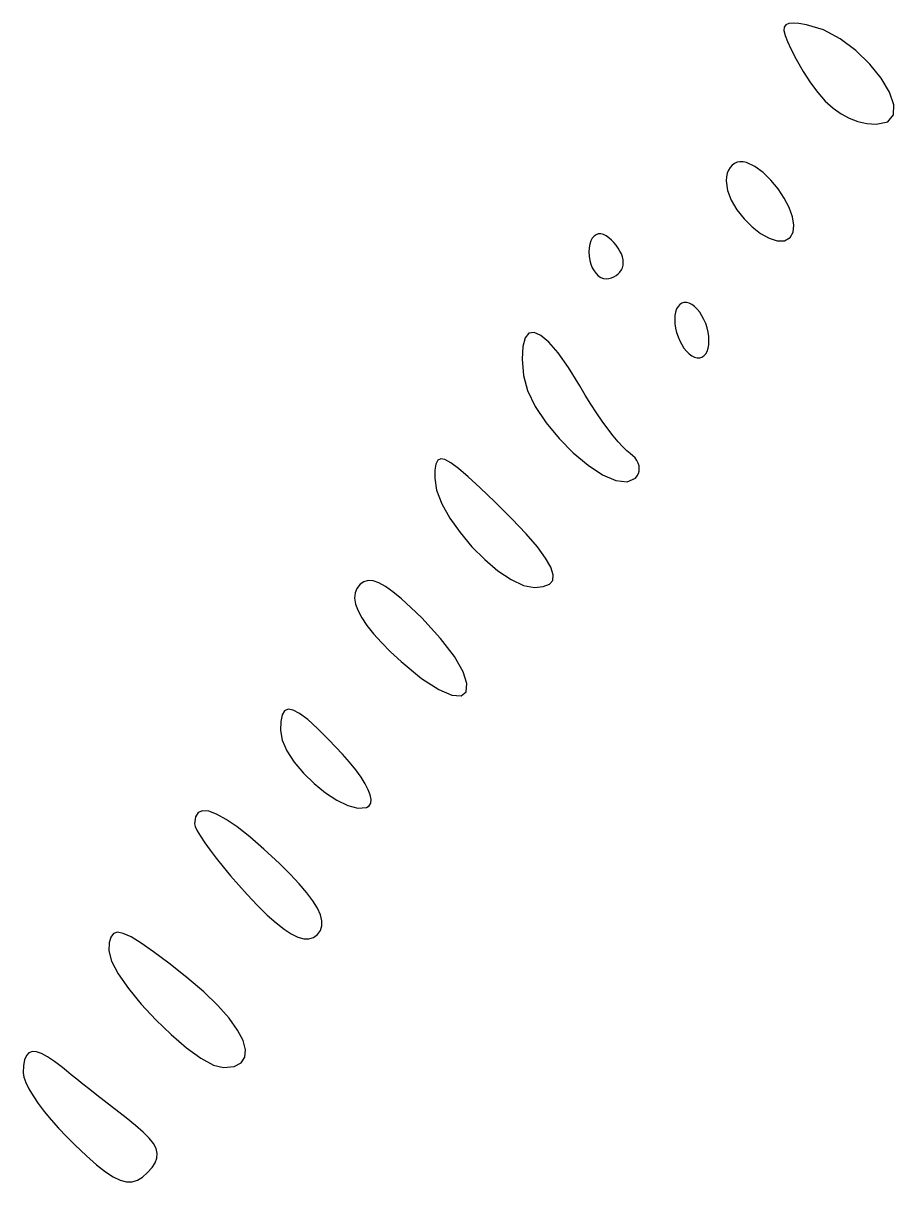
# Model space of a CAD drawing. Header units: millimetres. Extents: x 0 to 1242, y -2208 to 0.
# Drawn here: x 594 to 644.8, y -1812.7 to -1745.1 of the extents above; entities that cross this region are included whole.
import ezdxf

# ---------------------------------------------------------------- set-up
doc = ezdxf.new("R2010")
doc.units = ezdxf.units.MM
doc.layers.get('0').update_dxf_attribs({"linetype": 'CONTINUOUS'})

msp = doc.modelspace()

# ---------------------------------------------------------------- linework, layer by layer
for p, q in [((638.3825, -1745.327375), (638.371736, -1745.531272)), ((638.371736, -1745.531272), (638.438708, -1745.811921)), ((638.473304, -1745.192568), (638.3825, -1745.327375)), ((638.646452, -1745.119189), (638.473304, -1745.192568)), ((638.904248, -1745.099576), (638.646452, -1745.119189)), ((639.248996, -1745.126067), (638.904248, -1745.099576)), ((639.683, -1745.191), (639.248996, -1745.126067)), ((640.67443, -1745.490014), (639.683, -1745.191)), ((641.6484, -1746.011592), (640.67443, -1745.490014)), ((638.438708, -1745.811921), (638.581112, -1746.176984)), ((638.581112, -1746.176984), (638.796644, -1746.634123)), ((642.56273, -1746.695638), (641.6484, -1746.011592)), ((638.796644, -1746.634123), (639.083, -1747.191)), ((643.37524, -1747.482056), (642.56273, -1746.695638)), ((639.083, -1747.191), (639.495421, -1747.926224)), ((639.083, -1747.191), (639.083, -1747.191)), ((644.04375, -1748.31075), (643.37524, -1747.482056)), ((639.495421, -1747.926224), (639.914928, -1748.578312)), ((644.52608, -1749.121624), (644.04375, -1748.31075)), ((639.914928, -1748.578312), (640.343387, -1749.148788)), ((640.343387, -1749.148788), (640.782664, -1749.639176)), ((640.782664, -1749.639176), (641.234625, -1750.051)), ((644.78005, -1749.854582), (644.52608, -1749.121624)), ((641.234625, -1750.051), (641.701136, -1750.385784)), ((641.701136, -1750.385784), (642.184063, -1750.645052)), ((644.43419, -1750.846366), (644.76348, -1750.449528)), ((644.76348, -1750.449528), (644.78005, -1749.854582)), ((642.184063, -1750.645052), (642.685272, -1750.830328)), ((642.685272, -1750.830328), (643.206629, -1750.943136)), ((643.206629, -1750.943136), (643.75, -1750.985)), ((643.75, -1750.985), (644.43419, -1750.846366)), ((635.132003, -1753.668365), (635.060312, -1753.85384)), ((635.228096, -1753.50896), (635.132003, -1753.668365)), ((635.346125, -1753.377875), (635.228096, -1753.50896)), ((635.483624, -1753.27736), (635.346125, -1753.377875)), ((635.638127, -1753.209665), (635.483624, -1753.27736)), ((635.807168, -1753.17704), (635.638127, -1753.209665)), ((635.988281, -1753.181735), (635.807168, -1753.17704)), ((636.179, -1753.226), (635.988281, -1753.181735)), ((636.67269, -1753.458951), (636.179, -1753.226)), ((637.1566, -1753.810648), (636.67269, -1753.458951)), ((637.61459, -1754.253557), (637.1566, -1753.810648)), ((635.015489, -1754.063135), (635, -1754.294)), ((635, -1754.294), (635.078988, -1754.847318)), ((635, -1754.294), (635, -1754.294)), ((635.060312, -1753.85384), (635.015489, -1754.063135)), ((638.03052, -1754.760144), (637.61459, -1754.253557)), ((635.078988, -1754.847318), (635.297464, -1755.416344)), ((638.38825, -1755.302875), (638.03052, -1754.760144)), ((635.297464, -1755.416344), (635.627696, -1755.976586)), ((638.67164, -1755.854216), (638.38825, -1755.302875)), ((638.86455, -1756.386633), (638.67164, -1755.854216)), ((635.627696, -1755.976586), (636.041952, -1756.503552)), ((636.041952, -1756.503552), (636.5125, -1756.97275)), ((638.95084, -1756.872592), (638.86455, -1756.386633)), ((636.5125, -1756.97275), (637.011608, -1757.359688)), ((638.91437, -1757.284559), (638.95084, -1756.872592)), ((627.11205, -1757.795547), (627.0512, -1757.981408)), ((627.1936, -1757.641624), (627.11205, -1757.795547)), ((627.29375, -1757.521625), (627.1936, -1757.641624)), ((627.4104, -1757.437536), (627.29375, -1757.521625)), ((627.54145, -1757.391343), (627.4104, -1757.437536)), ((627.6848, -1757.385032), (627.54145, -1757.391343)), ((627.83835, -1757.420589), (627.6848, -1757.385032)), ((628, -1757.5), (627.83835, -1757.420589)), ((628.16165, -1757.612286), (628, -1757.5)), ((628.3152, -1757.742968), (628.16165, -1757.612286)), ((628.45855, -1757.888782), (628.3152, -1757.742968)), ((628.5896, -1758.046464), (628.45855, -1757.888782)), ((637.011608, -1757.359688), (637.511544, -1757.639874)), ((637.511544, -1757.639874), (637.984576, -1757.788816)), ((637.984576, -1757.788816), (638.402972, -1757.782022)), ((638.402972, -1757.782022), (638.739, -1757.595)), ((638.739, -1757.595), (638.91437, -1757.284559)), ((627.01315, -1758.197221), (627, -1758.441)), ((627, -1758.441), (627.01315, -1758.692903)), ((627, -1758.441), (627, -1758.441)), ((627.0512, -1757.981408), (627.01315, -1758.197221)), ((628.70625, -1758.21275), (628.5896, -1758.046464)), ((628.8064, -1758.384376), (628.70625, -1758.21275)), ((628.88795, -1758.558078), (628.8064, -1758.384376)), ((628.9488, -1758.730592), (628.88795, -1758.558078)), ((627.01315, -1758.692903), (627.0512, -1758.932224)), ((627.0512, -1758.932224), (627.11205, -1759.155681)), ((627.11205, -1759.155681), (627.1936, -1759.359992)), ((628.98685, -1758.898654), (628.9488, -1758.730592)), ((628.9488, -1759.355776), (628.98685, -1759.211222)), ((629, -1759.059), (628.98685, -1758.898654)), ((628.98685, -1759.211222), (629, -1759.059)), ((627.1936, -1759.359992), (627.29375, -1759.541875)), ((627.29375, -1759.541875), (627.4104, -1759.698048)), ((627.4104, -1759.698048), (627.54145, -1759.825229)), ((627.54145, -1759.825229), (627.6848, -1759.920136)), ((627.6848, -1759.920136), (627.83835, -1759.979487)), ((628.3152, -1759.951864), (628.45855, -1759.894646)), ((628.45855, -1759.894646), (628.5896, -1759.817952)), ((628.5896, -1759.817952), (628.70625, -1759.72375)), ((628.70625, -1759.72375), (628.8064, -1759.614008)), ((628.8064, -1759.614008), (628.88795, -1759.490694)), ((628.88795, -1759.490694), (628.9488, -1759.355776)), ((627.83835, -1759.979487), (628, -1760)), ((628, -1760), (628.16165, -1759.987638)), ((628.16165, -1759.987638), (628.3152, -1759.951864)), ((632.0512, -1761.940832), (632.01315, -1762.147649)), ((632.11205, -1761.763403), (632.0512, -1761.940832)), ((632.1936, -1761.617216), (632.11205, -1761.763403)), ((632.29375, -1761.504125), (632.1936, -1761.617216)), ((632.4104, -1761.425984), (632.29375, -1761.504125)), ((632.54145, -1761.384647), (632.4104, -1761.425984)), ((632.6848, -1761.381968), (632.54145, -1761.384647)), ((632.83835, -1761.419801), (632.6848, -1761.381968)), ((633, -1761.5), (632.83835, -1761.419801)), ((633.16165, -1761.619649), (633, -1761.5)), ((633.3152, -1761.771632), (633.16165, -1761.619649)), ((633.45855, -1761.951503), (633.3152, -1761.771632)), ((633.5896, -1762.154816), (633.45855, -1761.951503)), ((632.01315, -1762.147649), (632, -1762.382)), ((632, -1762.382), (632.01315, -1762.632599)), ((632, -1762.382), (632, -1762.382)), ((633.70625, -1762.377125), (633.5896, -1762.154816)), ((633.8064, -1762.613984), (633.70625, -1762.377125)), ((633.88795, -1762.860947), (633.8064, -1762.613984)), ((623.491808, -1763.17524), (623.269149, -1763.451085)), ((623.801875, -1763.126375), (623.491808, -1763.17524)), ((624.193512, -1763.30344), (623.801875, -1763.126375)), ((624.660881, -1763.705385), (624.193512, -1763.30344)), ((632.01315, -1762.632599), (632.0512, -1762.886432)), ((632.0512, -1762.886432), (632.11205, -1763.139053)), ((632.11205, -1763.139053), (632.1936, -1763.386016)), ((633.9488, -1763.113568), (633.88795, -1762.860947)), ((633.98685, -1763.367401), (633.9488, -1763.113568)), ((623.139736, -1763.95496), (623.109407, -1764.687915)), ((623.269149, -1763.451085), (623.139736, -1763.95496)), ((625.198144, -1764.33116), (624.660881, -1763.705385)), ((632.1936, -1763.386016), (632.29375, -1763.622875)), ((632.29375, -1763.622875), (632.4104, -1763.845184)), ((632.4104, -1763.845184), (632.54145, -1764.048497)), ((633.9488, -1764.059168), (633.98685, -1763.852351)), ((634, -1763.618), (633.98685, -1763.367401)), ((633.98685, -1763.852351), (634, -1763.618)), ((625.799463, -1765.179715), (625.198144, -1764.33116)), ((632.54145, -1764.048497), (632.6848, -1764.228368)), ((632.6848, -1764.228368), (632.83835, -1764.380351)), ((632.83835, -1764.380351), (633, -1764.5)), ((633, -1764.5), (633.16165, -1764.580199)), ((633.16165, -1764.580199), (633.3152, -1764.618032)), ((633.3152, -1764.618032), (633.45855, -1764.615353)), ((633.45855, -1764.615353), (633.5896, -1764.574016)), ((633.5896, -1764.574016), (633.70625, -1764.495875)), ((633.70625, -1764.495875), (633.8064, -1764.382784)), ((633.8064, -1764.382784), (633.88795, -1764.236597)), ((633.88795, -1764.236597), (633.9488, -1764.059168)), ((623.109407, -1764.687915), (623.184, -1765.651)), ((626.459, -1766.25), (625.799463, -1765.179715)), ((623.184, -1765.651), (623.412056, -1766.525217)), ((623.184, -1765.651), (623.184, -1765.651)), ((623.412056, -1766.525217), (623.865448, -1767.458216)), ((626.778404, -1766.784388), (626.459, -1766.25)), ((627.108512, -1767.309824), (626.778404, -1766.784388)), ((627.443168, -1767.818016), (627.108512, -1767.309824)), ((623.865448, -1767.458216), (624.495012, -1768.404919)), ((627.776216, -1768.300672), (627.443168, -1767.818016)), ((624.495012, -1768.404919), (625.251584, -1769.320248)), ((628.1015, -1768.7495), (627.776216, -1768.300672)), ((625.251584, -1769.320248), (626.086, -1770.159125)), ((628.412864, -1769.156208), (628.1015, -1768.7495)), ((628.704152, -1769.512504), (628.412864, -1769.156208)), ((628.969208, -1769.810096), (628.704152, -1769.512504)), ((629.201876, -1770.040692), (628.969208, -1769.810096)), ((629.396, -1770.196), (629.201876, -1770.040692)), ((618.177471, -1770.585028), (618.070144, -1770.808352)), ((618.350432, -1770.493536), (618.177471, -1770.585028)), ((618.602125, -1770.539), (618.350432, -1770.493536)), ((618.945648, -1770.726544), (618.602125, -1770.539)), ((619.394099, -1771.061292), (618.945648, -1770.726544)), ((626.086, -1770.159125), (626.949096, -1770.876472)), ((629.555312, -1770.317988), (629.396, -1770.196)), ((629.687816, -1770.452744), (629.555312, -1770.317988)), ((629.792864, -1770.597256), (629.687816, -1770.452744)), ((629.869808, -1770.748512), (629.792864, -1770.597256)), ((618.015353, -1771.158384), (618, -1771.63)), ((618.070144, -1770.808352), (618.015353, -1771.158384)), ((619.960576, -1771.548368), (619.394099, -1771.061292)), ((626.949096, -1770.876472), (627.791708, -1771.427211)), ((629.810288, -1771.500532), (629.883584, -1771.360736)), ((629.918, -1770.9035), (629.869808, -1770.748512)), ((629.883584, -1771.360736), (629.925536, -1771.212624)), ((629.936792, -1771.059208), (629.918, -1770.9035)), ((629.925536, -1771.212624), (629.936792, -1771.059208)), ((618, -1771.63), (618.109602, -1772.332754)), ((618, -1771.63), (618, -1771.63)), ((620.658177, -1772.192896), (619.960576, -1771.548368)), ((627.791708, -1771.427211), (628.564672, -1771.766264)), ((628.564672, -1771.766264), (629.218824, -1771.848553)), ((629.218824, -1771.848553), (629.705, -1771.629)), ((629.705, -1771.629), (629.810288, -1771.500532)), ((618.109602, -1772.332754), (618.415536, -1773.121152)), ((621.5, -1773), (620.658177, -1772.192896)), ((618.415536, -1773.121152), (618.883494, -1773.957598)), ((622.50531, -1773.999005), (621.5, -1773)), ((618.883494, -1773.957598), (619.479168, -1774.804496)), ((623.33416, -1774.87744), (622.50531, -1773.999005)), ((619.479168, -1774.804496), (620.16825, -1775.62425)), ((623.98823, -1775.638935), (623.33416, -1774.87744)), ((620.16825, -1775.62425), (620.916432, -1776.379264)), ((624.4692, -1776.28712), (623.98823, -1775.638935)), ((620.916432, -1776.379264), (621.689406, -1777.031942)), ((624.77875, -1776.825625), (624.4692, -1776.28712)), ((621.689406, -1777.031942), (622.452864, -1777.544688)), ((624.91856, -1777.25808), (624.77875, -1776.825625)), ((624.89031, -1777.588115), (624.91856, -1777.25808)), ((613.465, -1778.057), (613.355981, -1778.322654)), ((613.651732, -1777.818561), (613.465, -1778.057)), ((613.465, -1778.057), (613.465, -1778.057)), ((613.868296, -1777.665688), (613.651732, -1777.818561)), ((614.119444, -1777.600547), (613.868296, -1777.665688)), ((614.409928, -1777.625304), (614.119444, -1777.600547)), ((614.7445, -1777.742125), (614.409928, -1777.625304)), ((615.127912, -1777.953176), (614.7445, -1777.742125)), ((615.564916, -1778.260623), (615.127912, -1777.953176)), ((622.452864, -1777.544688), (623.172498, -1777.879906)), ((623.172498, -1777.879906), (623.814, -1778)), ((623.814, -1778), (624.33635, -1777.955445)), ((624.33635, -1777.955445), (624.69568, -1777.81936)), ((624.69568, -1777.81936), (624.89031, -1777.588115)), ((613.355981, -1778.322654), (613.331208, -1778.628832)), ((613.331208, -1778.628832), (613.389607, -1778.973758)), ((616.060264, -1778.666632), (615.564916, -1778.260623)), ((616.618708, -1779.173369), (616.060264, -1778.666632)), ((613.389607, -1778.973758), (613.530104, -1779.355656)), ((613.530104, -1779.355656), (613.751625, -1779.77275)), ((617.245, -1779.783), (616.618708, -1779.173369)), ((613.751625, -1779.77275), (614.053096, -1780.223264)), ((618.347849, -1780.97859), (617.245, -1779.783)), ((614.053096, -1780.223264), (614.433443, -1780.705422)), ((614.433443, -1780.705422), (614.891592, -1781.217448)), ((614.891592, -1781.217448), (615.426469, -1781.757566)), ((619.147272, -1782.0312), (618.347849, -1780.97859)), ((615.426469, -1781.757566), (616.037, -1782.324)), ((619.655083, -1782.91599), (619.147272, -1782.0312)), ((616.037, -1782.324), (617.239681, -1783.30947)), ((617.239681, -1783.30947), (618.233448, -1783.95324)), ((619.883096, -1783.60812), (619.655083, -1782.91599)), ((618.233448, -1783.95324), (619.006487, -1784.28015)), ((619.546984, -1784.31504), (619.843125, -1784.08275)), ((619.843125, -1784.08275), (619.883096, -1783.60812)), ((619.006487, -1784.28015), (619.546984, -1784.31504)), ((609.105384, -1785.439048), (609.025113, -1785.822391)), ((609.248211, -1785.197797), (609.105384, -1785.439048)), ((609.460992, -1785.101464), (609.248211, -1785.197797)), ((609.751125, -1785.152875), (609.460992, -1785.101464)), ((610.126008, -1785.354856), (609.751125, -1785.152875)), ((610.593039, -1785.710233), (610.126008, -1785.354856)), ((609.025113, -1785.822391), (609, -1786.345)), ((611.159616, -1786.221832), (610.593039, -1785.710233)), ((611.833137, -1786.892479), (611.159616, -1786.221832)), ((609, -1786.345), (609.101487, -1786.913864)), ((609, -1786.345), (609, -1786.345)), ((609.101487, -1786.913864), (609.383136, -1787.537472)), ((612.621, -1787.725), (611.833137, -1786.892479)), ((609.383136, -1787.537472), (609.810729, -1788.185248)), ((609.810729, -1788.185248), (610.350048, -1788.826616)), ((613.040652, -1788.197093), (612.621, -1787.725)), ((613.403136, -1788.644544), (613.040652, -1788.197093)), ((610.350048, -1788.826616), (610.966875, -1789.431)), ((613.706544, -1789.063111), (613.403136, -1788.644544)), ((610.966875, -1789.431), (611.626992, -1789.967824)), ((613.948968, -1789.448552), (613.706544, -1789.063111)), ((614.1285, -1789.796625), (613.948968, -1789.448552)), ((611.626992, -1789.967824), (612.296181, -1790.406512)), ((614.243232, -1790.103088), (614.1285, -1789.796625)), ((614.291256, -1790.363699), (614.243232, -1790.103088)), ((612.296181, -1790.406512), (612.940224, -1790.716488)), ((612.940224, -1790.716488), (613.524903, -1790.867176)), ((613.524903, -1790.867176), (614.016, -1790.828)), ((614.016, -1790.828), (614.179548, -1790.730397)), ((614.179548, -1790.730397), (614.270664, -1790.574216)), ((614.270664, -1790.574216), (614.291256, -1790.363699)), ((604.052659, -1791.384315), (604, -1791.777)), ((604.209232, -1791.1332), (604.052659, -1791.384315)), ((604.467613, -1791.022665), (604.209232, -1791.1332)), ((604.825696, -1791.05172), (604.467613, -1791.022665)), ((605.281375, -1791.219375), (604.825696, -1791.05172)), ((605.832544, -1791.52464), (605.281375, -1791.219375)), ((606.477097, -1791.966525), (605.832544, -1791.52464)), ((604, -1791.777), (604.040326, -1791.946914)), ((604, -1791.777), (604, -1791.777)), ((604.040326, -1791.946914), (604.157008, -1792.194072)), ((604.157008, -1792.194072), (604.343602, -1792.509798)), ((607.212928, -1792.54404), (606.477097, -1791.966525)), ((604.343602, -1792.509798), (604.593664, -1792.885416)), ((604.593664, -1792.885416), (604.90075, -1793.31225)), ((608.037931, -1793.256195), (607.212928, -1792.54404)), ((604.90075, -1793.31225), (605.258416, -1793.781624)), ((608.95, -1794.102), (608.037931, -1793.256195)), ((605.258416, -1793.781624), (605.660218, -1794.284862)), ((605.660218, -1794.284862), (606.099712, -1794.813288)), ((609.573025, -1794.716685), (608.95, -1794.102)), ((606.099712, -1794.813288), (606.570454, -1795.358226)), ((610.10464, -1795.28256), (609.573025, -1794.716685)), ((606.570454, -1795.358226), (607.066, -1795.911)), ((610.545655, -1795.801155), (610.10464, -1795.28256)), ((607.066, -1795.911), (607.673602, -1796.555844)), ((610.89688, -1796.274), (610.545655, -1795.801155)), ((611.159125, -1796.702625), (610.89688, -1796.274)), ((607.673602, -1796.555844), (608.233216, -1797.106752)), ((611.3332, -1797.08856), (611.159125, -1796.702625)), ((608.233216, -1797.106752), (608.746354, -1797.564588)), ((608.746354, -1797.564588), (609.214528, -1797.930216)), ((611.419915, -1797.433335), (611.3332, -1797.08856)), ((611.334505, -1798.005525), (611.42008, -1797.73848)), ((611.42008, -1797.73848), (611.419915, -1797.433335)), ((599.105736, -1798.391632), (599.024047, -1798.730994)), ((599.259389, -1798.181798), (599.105736, -1798.391632)), ((599.499328, -1798.106376), (599.259389, -1798.181798)), ((599.839875, -1798.17025), (599.499328, -1798.106376)), ((600.295352, -1798.378304), (599.839875, -1798.17025)), ((600.880081, -1798.735422), (600.295352, -1798.378304)), ((609.214528, -1797.930216), (609.63925, -1798.2045)), ((609.63925, -1798.2045), (610.022032, -1798.388304)), ((610.022032, -1798.388304), (610.364386, -1798.482492)), ((610.667824, -1798.487928), (610.933858, -1798.405476)), ((610.933858, -1798.405476), (611.164, -1798.236)), ((611.164, -1798.236), (611.334505, -1798.005525)), ((599.024047, -1798.730994), (599, -1799.195)), ((601.608384, -1799.246488), (600.880081, -1798.735422)), ((610.364386, -1798.482492), (610.667824, -1798.487928)), ((599, -1799.195), (599.143658, -1799.784789)), ((599, -1799.195), (599, -1799.195)), ((599.143658, -1799.784789), (599.540504, -1800.533632)), ((602.494583, -1799.916386), (601.608384, -1799.246488)), ((603.553, -1800.75), (602.494583, -1799.916386)), ((599.540504, -1800.533632), (600.139346, -1801.389443)), ((604.529456, -1801.5774), (603.553, -1800.75)), ((600.139346, -1801.389443), (600.888992, -1802.300136)), ((605.350008, -1802.3712), (604.529456, -1801.5774)), ((600.888992, -1802.300136), (601.73825, -1803.213625)), ((606.009532, -1803.1188), (605.350008, -1802.3712)), ((606.502904, -1803.8076), (606.009532, -1803.1188)), ((601.73825, -1803.213625), (602.635928, -1804.077824)), ((606.825, -1804.425), (606.502904, -1803.8076)), ((602.635928, -1804.077824), (603.530834, -1804.840647)), ((606.970696, -1804.9584), (606.825, -1804.425)), ((594.337632, -1805.13564), (594.187191, -1805.29762)), ((594.535125, -1805.0615), (594.337632, -1805.13564)), ((594.781488, -1805.07496), (594.535125, -1805.0615)), ((595.078539, -1805.17578), (594.781488, -1805.07496)), ((595.428096, -1805.36372), (595.078539, -1805.17578)), ((603.530834, -1804.840647), (604.371776, -1805.450008)), ((606.934868, -1805.3952), (606.970696, -1804.9584)), ((594.081984, -1805.54768), (594.020193, -1805.88606)), ((594.187191, -1805.29762), (594.081984, -1805.54768)), ((595.831977, -1805.63854), (595.428096, -1805.36372)), ((596.292, -1806), (595.831977, -1805.63854)), ((604.371776, -1805.450008), (605.107562, -1805.853821)), ((605.107562, -1805.853821), (605.687, -1806)), ((606.298144, -1805.9286), (606.712392, -1805.7228)), ((606.712392, -1805.7228), (606.934868, -1805.3952)), ((594.020193, -1805.88606), (594, -1806.313)), ((594, -1806.313), (594.039538, -1806.563082)), ((594, -1806.313), (594, -1806.313)), ((596.520051, -1806.187285), (596.292, -1806)), ((596.800608, -1806.41444), (596.520051, -1806.187285)), ((597.125877, -1806.675315), (596.800608, -1806.41444)), ((605.687, -1806), (606.298144, -1805.9286)), ((594.039538, -1806.563082), (594.153944, -1806.874256)), ((594.153944, -1806.874256), (594.336906, -1807.237714)), ((597.488064, -1806.96376), (597.125877, -1806.675315)), ((597.879375, -1807.273625), (597.488064, -1806.96376)), ((594.336906, -1807.237714), (594.582112, -1807.644648)), ((594.582112, -1807.644648), (594.88325, -1808.08625)), ((598.292016, -1807.59876), (597.879375, -1807.273625)), ((598.718193, -1807.933015), (598.292016, -1807.59876)), ((594.88325, -1808.08625), (595.234008, -1808.553712)), ((595.234008, -1808.553712), (595.628074, -1809.038226)), ((599.150112, -1808.27024), (598.718193, -1807.933015)), ((599.579979, -1808.604285), (599.150112, -1808.27024)), ((595.628074, -1809.038226), (596.059136, -1809.530984)), ((600, -1808.929), (599.579979, -1808.604285)), ((600.547791, -1809.366056), (600, -1808.929)), ((596.059136, -1809.530984), (596.520882, -1810.023178)), ((600.993768, -1809.756528), (600.547791, -1809.366056)), ((601.340937, -1810.108072), (600.993768, -1809.756528)), ((596.520882, -1810.023178), (597.007, -1810.506)), ((597.007, -1810.506), (597.686088, -1811.141252)), ((601.592304, -1810.428344), (601.340937, -1810.108072)), ((601.750875, -1810.725), (601.592304, -1810.428344)), ((597.686088, -1811.141252), (598.280744, -1811.660656)), ((601.819656, -1811.005696), (601.750875, -1810.725)), ((601.801653, -1811.278088), (601.819656, -1811.005696)), ((598.280744, -1811.660656), (598.801456, -1812.068184)), ((601.257, -1812.122), (601.517319, -1811.828584)), ((601.517319, -1811.828584), (601.699872, -1811.549832)), ((601.699872, -1811.549832), (601.801653, -1811.278088)), ((598.801456, -1812.068184), (599.258712, -1812.367808)), ((599.258712, -1812.367808), (599.663, -1812.5635)), ((599.663, -1812.5635), (600.024808, -1812.659232)), ((600.354624, -1812.658976), (600.662936, -1812.566704)), ((600.662936, -1812.566704), (600.960232, -1812.386388)), ((600.960232, -1812.386388), (601.257, -1812.122)), ((600.024808, -1812.659232), (600.354624, -1812.658976))]:
    msp.add_line(p, q)

doc.saveas('drawing.dxf')
